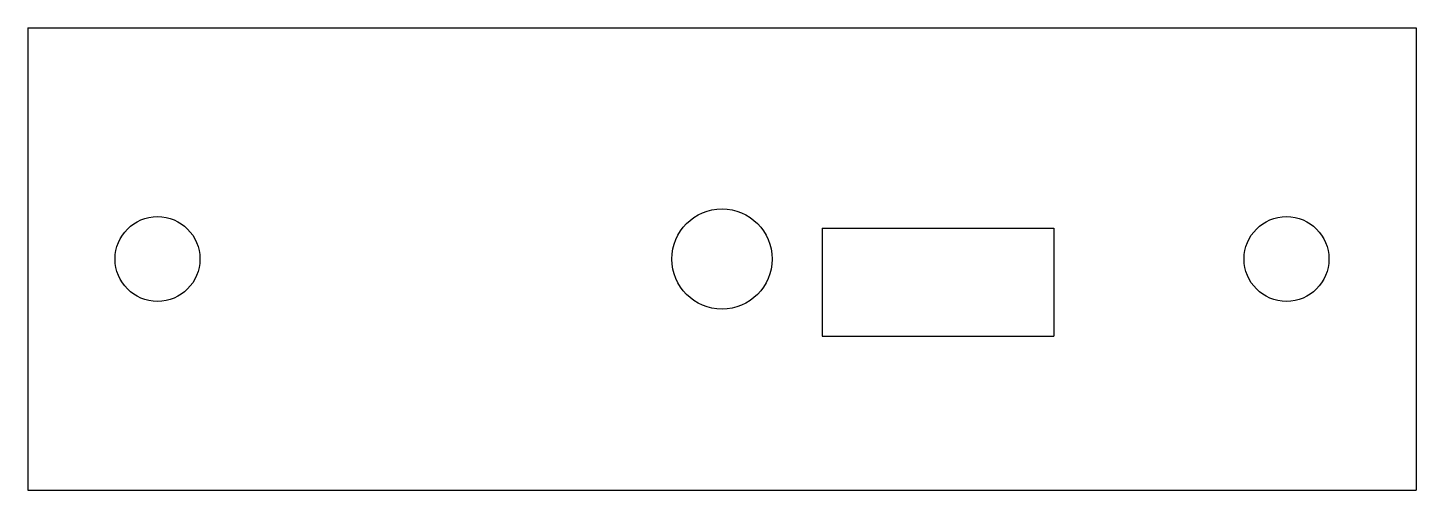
# Model space of a CAD drawing. Header units: millimetres. Extents: x -45 to 45, y -15 to 15.
import ezdxf

# ---------------------------------------------------------------- set-up
doc = ezdxf.new("R2010")
doc.units = ezdxf.units.MM

msp = doc.modelspace()

# ---------------------------------------------------------------- linework, layer by layer
at = {"color": 7, "linetype": 'Continuous', "lineweight": 25}
for p, q in [((-45, 15), (-45, -15)), ((-45, 15), (45, 15)), ((45, 15), (45, -15)), ((6.5, 2), (21.5, 2)), ((6.5, 2), (6.5, -5)), ((21.5, 2), (21.5, -5)), ((6.5, -5), (21.5, -5)), ((-45, -15), (45, -15))]:
    msp.add_line(p, q, dxfattribs=at)
for centre, radius in [((-36.59, 0), 2.75), ((0, 0), 3.25), ((36.59, 0), 2.75)]:
    msp.add_circle(centre, radius, dxfattribs=at)

doc.saveas('drawing.dxf')
